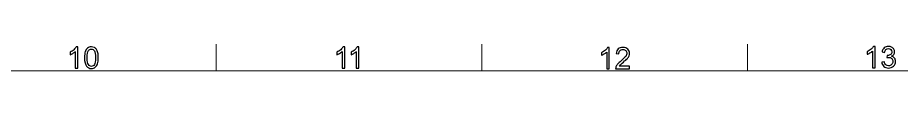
# Model space of a CAD drawing. Header units: centimetres. Extents: x -52 to 52, y -48 to 48.
# Drawn here: x -3.77 to 12.85, y 9.19 to 9.69 of the extents above; entities that cross this region are included whole.
import ezdxf

# ---------------------------------------------------------------- set-up
doc = ezdxf.new("R2010")
doc.units = ezdxf.units.CM
doc.header["$MEASUREMENT"] = 0
doc.layers.add('Title Block', color=7, linetype='Continuous')

msp = doc.modelspace()

# ---------------------------------------------------------------- linework, layer by layer
at = {"layer": 'Title Block'}
for points, knots in [([(-2.64028, 9.2446), (-2.64028, 9.2446), (-2.68917, 9.2446), (-2.68917, 9.2446), (-2.68917, 9.2446), (-2.68917, 9.5559), (-2.68917, 9.5559), (-2.70093, 9.5446), (-2.71639, 9.5334), (-2.73547, 9.52219), (-2.75454, 9.51099), (-2.77176, 9.50257), (-2.78695, 9.49701), (-2.78695, 9.49701), (-2.78695, 9.54423), (-2.78695, 9.54423), (-2.75963, 9.55701), (-2.73575, 9.57257), (-2.71528, 9.5909), (-2.69482, 9.60914), (-2.68028, 9.62683), (-2.67176, 9.64405), (-2.67176, 9.64405), (-2.64028, 9.64405), (-2.64028, 9.64405), (-2.64028, 9.64405), (-2.64028, 9.2446), (-2.64028, 9.2446)], [0, 0, 0, 0, 0.11111111, 0.11111111, 0.11111111, 0.22222222, 0.22222222, 0.22222222, 0.33333333, 0.33333333, 0.33333333, 0.44444444, 0.44444444, 0.44444444, 0.55555556, 0.55555556, 0.55555556, 0.66666667, 0.66666667, 0.66666667, 0.77777778, 0.77777778, 0.77777778, 0.88888889, 0.88888889, 0.88888889, 1, 1, 1, 1]), ([(-2.51464, 9.4409), (-2.51464, 9.48784), (-2.50982, 9.52581), (-2.50019, 9.55451), (-2.49047, 9.58331), (-2.47612, 9.60544), (-2.45704, 9.6209), (-2.43806, 9.63636), (-2.41408, 9.64405), (-2.38519, 9.64405), (-2.36389, 9.64405), (-2.34519, 9.63979), (-2.32899, 9.63118), (-2.31288, 9.62257), (-2.29954, 9.61016), (-2.28917, 9.59395), (-2.2788, 9.57784), (-2.27065, 9.55812), (-2.26473, 9.53488), (-2.25871, 9.51164), (-2.25575, 9.48025), (-2.25575, 9.4409), (-2.25575, 9.39423), (-2.26056, 9.35645), (-2.2701, 9.32775), (-2.27963, 9.29895), (-2.29399, 9.27682), (-2.31306, 9.26127), (-2.33204, 9.24571), (-2.35612, 9.23793), (-2.38519, 9.23793), (-2.42343, 9.23793), (-2.45352, 9.25154), (-2.47538, 9.27886), (-2.50158, 9.31219), (-2.51464, 9.36618), (-2.51464, 9.4409)], [0, 0, 0, 0, 0.08333333, 0.08333333, 0.08333333, 0.16666667, 0.16666667, 0.16666667, 0.25, 0.25, 0.25, 0.33333333, 0.33333333, 0.33333333, 0.41666667, 0.41666667, 0.41666667, 0.5, 0.5, 0.5, 0.58333333, 0.58333333, 0.58333333, 0.66666667, 0.66666667, 0.66666667, 0.75, 0.75, 0.75, 0.83333333, 0.83333333, 0.83333333, 0.91666667, 0.91666667, 0.91666667, 1, 1, 1, 1]), ([(2.38032, 9.2446), (2.38032, 9.2446), (2.33143, 9.2446), (2.33143, 9.2446), (2.33143, 9.2446), (2.33143, 9.5559), (2.33143, 9.5559), (2.31967, 9.5446), (2.30421, 9.5334), (2.28513, 9.52219), (2.26606, 9.51099), (2.24884, 9.50257), (2.23365, 9.49701), (2.23365, 9.49701), (2.23365, 9.54423), (2.23365, 9.54423), (2.26097, 9.55701), (2.28485, 9.57257), (2.30532, 9.5909), (2.32578, 9.60914), (2.34032, 9.62683), (2.34884, 9.64405), (2.34884, 9.64405), (2.38032, 9.64405), (2.38032, 9.64405), (2.38032, 9.64405), (2.38032, 9.2446), (2.38032, 9.2446)], [0, 0, 0, 0, 0.11111111, 0.11111111, 0.11111111, 0.22222222, 0.22222222, 0.22222222, 0.33333333, 0.33333333, 0.33333333, 0.44444444, 0.44444444, 0.44444444, 0.55555556, 0.55555556, 0.55555556, 0.66666667, 0.66666667, 0.66666667, 0.77777778, 0.77777778, 0.77777778, 0.88888889, 0.88888889, 0.88888889, 1, 1, 1, 1]), ([(2.6481, 9.2446), (2.6481, 9.2446), (2.59921, 9.2446), (2.59921, 9.2446), (2.59921, 9.2446), (2.59921, 9.5559), (2.59921, 9.5559), (2.58745, 9.5446), (2.57199, 9.5334), (2.55291, 9.52219), (2.53384, 9.51099), (2.51662, 9.50257), (2.50143, 9.49701), (2.50143, 9.49701), (2.50143, 9.54423), (2.50143, 9.54423), (2.52875, 9.55701), (2.55263, 9.57257), (2.5731, 9.5909), (2.59356, 9.60914), (2.6081, 9.62683), (2.61662, 9.64405), (2.61662, 9.64405), (2.6481, 9.64405), (2.6481, 9.64405), (2.6481, 9.64405), (2.6481, 9.2446), (2.6481, 9.2446)], [0, 0, 0, 0, 0.11111111, 0.11111111, 0.11111111, 0.22222222, 0.22222222, 0.22222222, 0.33333333, 0.33333333, 0.33333333, 0.44444444, 0.44444444, 0.44444444, 0.55555556, 0.55555556, 0.55555556, 0.66666667, 0.66666667, 0.66666667, 0.77777778, 0.77777778, 0.77777778, 0.88888889, 0.88888889, 0.88888889, 1, 1, 1, 1]), ([(12.35972, 9.25288), (12.35972, 9.25288), (12.31083, 9.25288), (12.31083, 9.25288), (12.31083, 9.25288), (12.31083, 9.56418), (12.31083, 9.56418), (12.29907, 9.55288), (12.28361, 9.54168), (12.26453, 9.53047), (12.24546, 9.51927), (12.22824, 9.51085), (12.21305, 9.50529), (12.21305, 9.50529), (12.21305, 9.55251), (12.21305, 9.55251), (12.24037, 9.56529), (12.26425, 9.58085), (12.28472, 9.59918), (12.30518, 9.61742), (12.31972, 9.63511), (12.32824, 9.65233), (12.32824, 9.65233), (12.35972, 9.65233), (12.35972, 9.65233), (12.35972, 9.65233), (12.35972, 9.25288), (12.35972, 9.25288)], [0, 0, 0, 0, 0.11111111, 0.11111111, 0.11111111, 0.22222222, 0.22222222, 0.22222222, 0.33333333, 0.33333333, 0.33333333, 0.44444444, 0.44444444, 0.44444444, 0.55555556, 0.55555556, 0.55555556, 0.66666667, 0.66666667, 0.66666667, 0.77777778, 0.77777778, 0.77777778, 0.88888889, 0.88888889, 0.88888889, 1, 1, 1, 1]), ([(12.48536, 9.35844), (12.48536, 9.35844), (12.53425, 9.3651), (12.53425, 9.3651), (12.5399, 9.33733), (12.54935, 9.31732), (12.56277, 9.3051), (12.5762, 9.29288), (12.59268, 9.28677), (12.61222, 9.28677), (12.63536, 9.28677), (12.6549, 9.29473), (12.67064, 9.31066), (12.68638, 9.32658), (12.69425, 9.34631), (12.69425, 9.36983), (12.69425, 9.39223), (12.68694, 9.41075), (12.67222, 9.42538), (12.65759, 9.43992), (12.63898, 9.44723), (12.61629, 9.44723), (12.60703, 9.44723), (12.59555, 9.44538), (12.58175, 9.44177), (12.58175, 9.44177), (12.58722, 9.48455), (12.58722, 9.48455), (12.59046, 9.48418), (12.59314, 9.48399), (12.59509, 9.48399), (12.61601, 9.48399), (12.63472, 9.48946), (12.65148, 9.50029), (12.66814, 9.51112), (12.67648, 9.52779), (12.67648, 9.55029), (12.67648, 9.56816), (12.67036, 9.58298), (12.65824, 9.59473), (12.64611, 9.60649), (12.63046, 9.61233), (12.61129, 9.61233), (12.59222, 9.61233), (12.57638, 9.60631), (12.5637, 9.59427), (12.55101, 9.58223), (12.54286, 9.56418), (12.53925, 9.5401), (12.53925, 9.5401), (12.49036, 9.54899), (12.49036, 9.54899), (12.49638, 9.58177), (12.5099, 9.60723), (12.5311, 9.62529), (12.55222, 9.64335), (12.57861, 9.65233), (12.61009, 9.65233), (12.63175, 9.65233), (12.65175, 9.6477), (12.66999, 9.63835), (12.68833, 9.62909), (12.70231, 9.6164), (12.71194, 9.60038), (12.72166, 9.58427), (12.72648, 9.56723), (12.72648, 9.54918), (12.72648, 9.53205), (12.72185, 9.51649), (12.71268, 9.50242), (12.70342, 9.48834), (12.68972, 9.47714), (12.67166, 9.46881), (12.69518, 9.46344), (12.71342, 9.45214), (12.72648, 9.43501), (12.73944, 9.41797), (12.74592, 9.39649), (12.74592, 9.37084), (12.74592, 9.33612), (12.73324, 9.30658), (12.70796, 9.28242), (12.68259, 9.25825), (12.65055, 9.24621), (12.61185, 9.24621), (12.57694, 9.24621), (12.54796, 9.25668), (12.5249, 9.27751), (12.50175, 9.29834), (12.4886, 9.32529), (12.48536, 9.35844)], [0, 0, 0, 0, 0.03333333, 0.03333333, 0.03333333, 0.06666667, 0.06666667, 0.06666667, 0.1, 0.1, 0.1, 0.13333333, 0.13333333, 0.13333333, 0.16666667, 0.16666667, 0.16666667, 0.2, 0.2, 0.2, 0.23333333, 0.23333333, 0.23333333, 0.26666667, 0.26666667, 0.26666667, 0.3, 0.3, 0.3, 0.33333333, 0.33333333, 0.33333333, 0.36666667, 0.36666667, 0.36666667, 0.4, 0.4, 0.4, 0.43333333, 0.43333333, 0.43333333, 0.46666667, 0.46666667, 0.46666667, 0.5, 0.5, 0.5, 0.53333333, 0.53333333, 0.53333333, 0.56666667, 0.56666667, 0.56666667, 0.6, 0.6, 0.6, 0.63333333, 0.63333333, 0.63333333, 0.66666667, 0.66666667, 0.66666667, 0.7, 0.7, 0.7, 0.73333333, 0.73333333, 0.73333333, 0.76666667, 0.76666667, 0.76666667, 0.8, 0.8, 0.8, 0.83333333, 0.83333333, 0.83333333, 0.86666667, 0.86666667, 0.86666667, 0.9, 0.9, 0.9, 0.93333333, 0.93333333, 0.93333333, 0.96666667, 0.96666667, 0.96666667, 1, 1, 1, 1]), ([(-2.46464, 9.44071), (-2.46464, 9.37525), (-2.45704, 9.33173), (-2.44177, 9.31025), (-2.42649, 9.28867), (-2.4076, 9.27793), (-2.38519, 9.27793), (-2.36278, 9.27793), (-2.34389, 9.28877), (-2.32862, 9.31034), (-2.31334, 9.33201), (-2.30575, 9.37543), (-2.30575, 9.44071), (-2.30575, 9.50618), (-2.31334, 9.5497), (-2.32862, 9.57118), (-2.3438, 9.59275), (-2.36288, 9.60349), (-2.38575, 9.60349), (-2.40815, 9.60349), (-2.42612, 9.59395), (-2.43954, 9.57497), (-2.4563, 9.55081), (-2.46464, 9.50599), (-2.46464, 9.44071)], [0, 0, 0, 0, 0.125, 0.125, 0.125, 0.25, 0.25, 0.25, 0.375, 0.375, 0.375, 0.5, 0.5, 0.5, 0.625, 0.625, 0.625, 0.75, 0.75, 0.75, 0.875, 0.875, 0.875, 1, 1, 1, 1]), ([(7.35972, 9.23456), (7.35972, 9.23456), (7.31083, 9.23456), (7.31083, 9.23456), (7.31083, 9.23456), (7.31083, 9.54586), (7.31083, 9.54586), (7.29907, 9.53456), (7.28361, 9.52336), (7.26453, 9.51215), (7.24546, 9.50095), (7.22824, 9.49253), (7.21305, 9.48697), (7.21305, 9.48697), (7.21305, 9.53419), (7.21305, 9.53419), (7.24037, 9.54697), (7.26425, 9.56253), (7.28472, 9.58086), (7.30518, 9.5991), (7.31972, 9.61679), (7.32824, 9.63401), (7.32824, 9.63401), (7.35972, 9.63401), (7.35972, 9.63401), (7.35972, 9.63401), (7.35972, 9.23456), (7.35972, 9.23456)], [0, 0, 0, 0, 0.11111111, 0.11111111, 0.11111111, 0.22222222, 0.22222222, 0.22222222, 0.33333333, 0.33333333, 0.33333333, 0.44444444, 0.44444444, 0.44444444, 0.55555556, 0.55555556, 0.55555556, 0.66666667, 0.66666667, 0.66666667, 0.77777778, 0.77777778, 0.77777778, 0.88888889, 0.88888889, 0.88888889, 1, 1, 1, 1]), ([(7.74148, 9.28123), (7.74148, 9.28123), (7.74148, 9.23456), (7.74148, 9.23456), (7.74148, 9.23456), (7.47814, 9.23456), (7.47814, 9.23456), (7.47777, 9.24632), (7.47972, 9.25762), (7.48388, 9.26854), (7.49064, 9.28641), (7.50147, 9.3041), (7.51638, 9.32141), (7.53129, 9.33873), (7.55259, 9.35873), (7.58027, 9.38141), (7.62333, 9.41688), (7.65259, 9.44493), (7.66786, 9.46567), (7.68324, 9.48641), (7.69092, 9.50604), (7.69092, 9.52456), (7.69092, 9.54391), (7.68398, 9.56021), (7.67009, 9.57354), (7.6562, 9.58679), (7.63805, 9.59345), (7.61573, 9.59345), (7.59212, 9.59345), (7.57323, 9.58641), (7.55907, 9.57234), (7.5449, 9.55836), (7.53777, 9.53891), (7.53759, 9.51401), (7.53759, 9.51401), (7.48759, 9.51901), (7.48759, 9.51901), (7.49101, 9.55641), (7.50397, 9.58493), (7.52638, 9.60456), (7.54888, 9.62419), (7.57898, 9.63401), (7.61685, 9.63401), (7.65499, 9.63401), (7.68527, 9.62345), (7.70749, 9.60225), (7.72981, 9.58104), (7.74092, 9.55475), (7.74092, 9.52345), (7.74092, 9.50753), (7.73768, 9.49188), (7.73111, 9.47651), (7.72462, 9.46104), (7.71379, 9.44484), (7.6987, 9.4278), (7.68351, 9.41086), (7.65842, 9.38743), (7.62342, 9.3578), (7.59407, 9.33317), (7.57518, 9.31651), (7.56685, 9.30771), (7.55851, 9.29891), (7.55166, 9.29012), (7.5462, 9.28123), (7.5462, 9.28123), (7.74148, 9.28123), (7.74148, 9.28123)], [0, 0, 0, 0, 0.04545455, 0.04545455, 0.04545455, 0.09090909, 0.09090909, 0.09090909, 0.13636364, 0.13636364, 0.13636364, 0.18181818, 0.18181818, 0.18181818, 0.22727273, 0.22727273, 0.22727273, 0.27272727, 0.27272727, 0.27272727, 0.31818182, 0.31818182, 0.31818182, 0.36363636, 0.36363636, 0.36363636, 0.40909091, 0.40909091, 0.40909091, 0.45454545, 0.45454545, 0.45454545, 0.5, 0.5, 0.5, 0.54545455, 0.54545455, 0.54545455, 0.59090909, 0.59090909, 0.59090909, 0.63636364, 0.63636364, 0.63636364, 0.68181818, 0.68181818, 0.68181818, 0.72727273, 0.72727273, 0.72727273, 0.77272727, 0.77272727, 0.77272727, 0.81818182, 0.81818182, 0.81818182, 0.86363636, 0.86363636, 0.86363636, 0.90909091, 0.90909091, 0.90909091, 0.95454545, 0.95454545, 0.95454545, 1, 1, 1, 1])]:
    msp.add_open_spline(points, degree=3, knots=knots, dxfattribs=at)
at = {"layer": 'Title Block', "lineweight": 9}
for points in [[(-0.03797, 9.1946), (-0.03797, 9.1946), (-0.03797, 9.6946), (-0.03797, 9.6946)], [(4.96203, 9.1946), (4.96203, 9.1946), (4.96203, 9.6946), (4.96203, 9.6946)], [(9.96203, 9.1946), (9.96203, 9.1946), (9.96203, 9.6946), (9.96203, 9.6946)], [(29.96203, 9.1946), (29.96203, 9.1946), (-50.03797, 9.1946), (-50.03797, 9.1946)]]:
    msp.add_open_spline(points, degree=3, dxfattribs=at)

doc.saveas('drawing.dxf')
